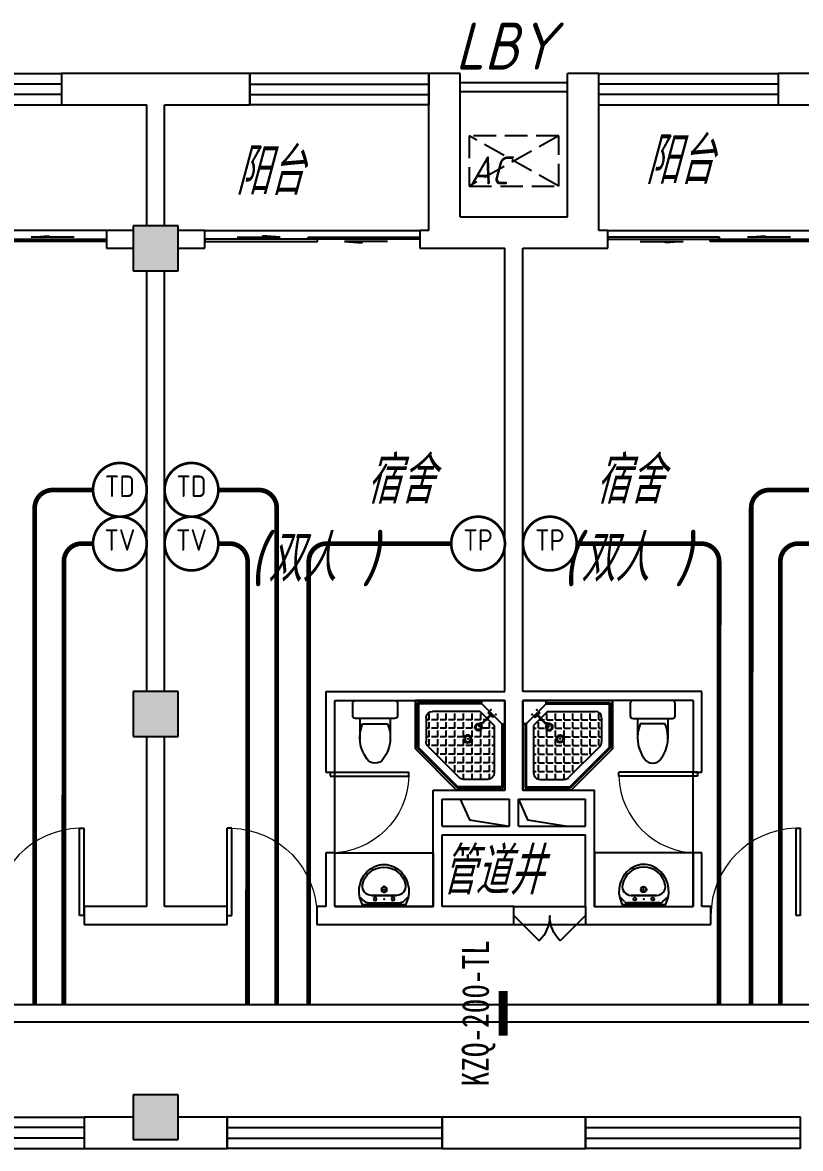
# Model space of a CAD drawing. Extents: x 0 to 2972856, y -1269770 to 0.
# Drawn here: x 2705669 to 2714356, y -1024556 to -1011985 of the extents above; entities that cross this region are included whole.
import ezdxf
from ezdxf.enums import TextEntityAlignment as Align

# ---------------------------------------------------------------- set-up
doc = ezdxf.new("R2010")
doc.units = 0
doc.header["$LTSCALE"] = 1000
doc.header["$PDSIZE"] = 50
doc.linetypes.add('DASH', pattern=[0.35, 0.25, -0.1])
for name, color, linetype in [('1-建筑底图', 8, 'Continuous'), ('CABLETRAY_PDS', 4, 'Continuous'), ('EQUIP-通讯', 3, 'Continuous'), ('PUB_TEXT', 7, 'Continuous'), ('WIRE-综合布线', 4, 'Continuous'), ('抗震支吊架', 2, 'Continuous'), ('洁具', 251, 'Continuous'), ('空调外机', 251, 'Continuous')]:
    doc.layers.add(name, color=color, linetype=linetype)
doc.styles.add('_TEL_ATTDEF', font='GBENOR', dxfattribs={"width": 0.8, "height": 3, "bigfont": 'GBCBIG'})
doc.styles.add('_TEL_DIM', font='SIMPLEX', dxfattribs={"width": 0.8, "height": 3.5, "bigfont": 'HZTXT'})
doc.styles.add('kzcad', font='', dxfattribs={"width": 0.8})
doc.styles.get("Standard").update_dxf_attribs({"font": 'gbeitc.shx', "bigfont": 'gbcbig.shx'})
doc.styles.get('kzcad').set_extended_font_data('SimSun')
doc.linetypes.add('JIEDI', pattern='A,1.25,-0.25,0.25,-0.25,0.625,["/",Standard,S=0.6,R=0,X=0,Y=-0.3],0.625,-0.25,0.25,-0.25', length=4)

# ---------------------------------------------------------------- blocks, each defined once
blk = doc.blocks.new('$equip$00003204')
at = {"const_width": 0.05}
blk.add_lwpolyline([(0, 0.5, -1), (0, -0.5, -1), (0, 0.5, 0.02188399138537169)], format="xyb", dxfattribs=at)
blk.add_circle((0, 0), 0.5)
for p in [(0, 0.5), (-0.5, 0), (0.5, 0), (0, -0.5)]:
    blk.add_point(p)
at = {"color": 7, "style": '_TEL_ATTDEF'}
blk.add_attdef('$TEXT$', text='', height=0.4, dxfattribs=at).set_placement((0, 0), align=Align.MIDDLE_CENTER)
at = {"color": 7, "style": '_TEL_DIM', "flags": 1}
for tag in ['REMARK', 'A']:
    blk.add_attdef(tag, text='', height=2e-05, dxfattribs=at).set_placement((0, 0), align=Align.MIDDLE_CENTER)
blk = doc.blocks.new('$equip$00003209')
at = {"const_width": 0.05}
blk.add_lwpolyline([(0, 0.5, -1), (0, -0.5, -1), (0, 0.5, 0.02188399138537169)], format="xyb", dxfattribs=at)
blk.add_circle((0, 0), 0.5)
for p in [(0, 0.5), (-0.5, 0), (0.5, 0), (0, -0.5)]:
    blk.add_point(p)
at = {"color": 7, "style": '_TEL_ATTDEF'}
blk.add_attdef('$TEXT$', text='', height=0.4, dxfattribs=at).set_placement((0, 0), align=Align.MIDDLE_CENTER)
at = {"color": 7, "style": '_TEL_DIM', "flags": 1}
for tag in ['REMARK', 'A']:
    blk.add_attdef(tag, text='', height=2e-05, dxfattribs=at).set_placement((0, 0), align=Align.MIDDLE_CENTER)
blk = doc.blocks.new('$equip$00003208')
at = {"const_width": 0.05}
blk.add_lwpolyline([(0, 0.5, -1), (0, -0.5, -1), (0, 0.5, 0.02188399138537169)], format="xyb", dxfattribs=at)
blk.add_circle((0, 0), 0.5)
for p in [(0, 0.5), (-0.5, 0), (0.5, 0), (0, -0.5)]:
    blk.add_point(p)
at = {"color": 7, "style": '_TEL_ATTDEF'}
blk.add_attdef('$TEXT$', text='', height=0.4, dxfattribs=at).set_placement((-7.275957614183426e-12, 0), align=Align.MIDDLE_CENTER)
at = {"color": 7, "style": '_TEL_DIM', "flags": 1}
for tag in ['REMARK', 'A']:
    blk.add_attdef(tag, text='', height=2e-05, dxfattribs=at).set_placement((0, 0), align=Align.MIDDLE_CENTER)
blk = doc.blocks.new('1F平面-CAD导入_dwg_Drawing4_t3_dwg_$plan$00001613-474159-1F-927810-1F')
at = {"layer": '洁具'}
for p, q in [((-200, 169.7498989044689), (-430.3977986313403, 169.7498989044689)), ((-260.3977986313403, -139.7498989044689), (-260.3977986313403, 139.7498989044689)), ((-30, 250), (-170, 250)), ((-200, -169.7498989044689), (-200, -220)), ((-170, -250), (-30, -250))]:
    blk.add_line(p, q, dxfattribs=at)
for points in [[(-200, 220), (-200, 169.7498989044689), (-200, -169.7498989044689), (-430.3977986313403, -169.7498989044689)], [(0, -220), (0, 220)]]:
    blk.add_lwpolyline(points, dxfattribs=at)
for centre, radius, start, end in [((-412.8433152032085, -227.3882324695587), 397.5299272150928, 67.4504753387251, 126.63814488807), ((-170, 220), 30.000000000029, 90, 180), ((-30, 220), 29.99999999997097, 0, 90), ((-589.5585712348111, 0), 109.7823411183084, 123.4508578140058, 236.5491421859942), ((-412.8433152032085, 227.3882324695587), 397.5299272150999, 233.3618551119301, 292.5495246612749), ((-170, -220), 30.00000000002914, 180, 270), ((-30, -220), 29.99999999999999, 270, 0)]:
    blk.add_arc(centre, radius, start, end, dxfattribs=at)
blk = doc.blocks.new('$lvtry$00000169')
at = {"color": 0}
for p, q in [((258.943725152305, -36), (258.943725152305, 0)), ((258.943725152305, -36), (36, -258.943725152305)), ((276.0808101421535, -120), (120, -276.0808101421535)), ((258.943725152305, -24), (976, -24)), ((258.943725152305, -36), (964, -36)), ((276.0808101421535, -120), (808, -120)), ((964, -36), (976, -24)), ((964, -36), (964, -525.0883117545782)), ((976, -24), (976, -530.0588745030545)), ((143.9299559836727, -151.0137691686323), (290.680891972941, -298.0767691774454)), ((151.0010237955357, -143.9427013567692), (297.7519597848077, -291.0057013655787)), ((173.3610603107809, -308.9178077858815), (173.3610603107809, -238.9178077858815)), ((183.413002356272, -212.6678077858815), (205.4531662680893, -212.6678077858815)), ((219.5802972622187, -212.6678077858815), (243.3610603107809, -212.6678077858815)), ((269.6110603107809, -212.6678077858815), (269.6110603107809, -142.6678077858815)), ((269.6110603107809, -212.6678077858815), (339.6110603107809, -212.6678077858815)), ((269.6110603107809, -262.8049606227796), (269.6110603107809, -238.9178077858815)), ((365.8610603107809, -212.6678077858815), (365.8610603107809, -142.6678077858815)), ((365.8610603107809, -212.6678077858815), (435.8610603107809, -212.6678077858815)), ((365.8610603107809, -308.9178077858815), (365.8610603107809, -238.9178077858815)), ((462.1110603107809, -212.6678077858815), (462.1110603107809, -142.6678077858815)), ((462.1110603107809, -212.6678077858815), (532.1110603107809, -212.6678077858815)), ((462.1110603107809, -308.9178077858815), (462.1110603107809, -238.9178077858815)), ((558.3610603107809, -212.6678077858815), (558.3610603107809, -142.6678077858815)), ((558.3610603107809, -212.6678077858815), (628.3610603107809, -212.6678077858815)), ((558.3610603107809, -308.9178077858815), (558.3610603107809, -238.9178077858815)), ((654.6110603107809, -212.6678077858815), (654.6110603107809, -142.6678077858815)), ((654.6110603107809, -212.6678077858815), (724.6110603107809, -212.6678077858815)), ((654.6110603107809, -308.9178077858815), (654.6110603107809, -238.9178077858815)), ((750.8610603107809, -212.6678077858815), (750.8610603107809, -142.6678077858815)), ((750.8610603107809, -212.6678077858815), (820.8610603107809, -212.6678077858815)), ((750.8610603107809, -308.9178077858815), (750.8610603107809, -238.9178077858815)), ((847.1110603107809, -212.6678077858815), (847.1110603107809, -142.6678077858815)), ((847.1110603107809, -212.6678077858815), (880, -212.6678077858815)), ((847.1110603107809, -308.9178077858815), (847.1110603107809, -238.9178077858815)), ((880, -192), (880, -460.4709960243781)), ((36, -258.943725152305), (0, -258.943725152305)), ((24, -258.943725152305), (24, -976)), ((36, -258.943725152305), (36, -964)), ((120, -276.0808101421535), (120, -808)), ((120, -308.9178077858815), (147.1110603107809, -308.9178077858815)), ((173.3610603107809, -308.9178077858815), (243.3610603107809, -308.9178077858815)), ((173.3610603107809, -405.1678077858815), (173.3610603107809, -335.1678077858815)), ((269.6110603107809, -405.1678077858815), (269.6110603107809, -335.1678077858815)), ((334.3109666164455, -308.9178077858815), (339.6110603107809, -308.9178077858815)), ((365.8610603107809, -308.9178077858815), (435.8610603107809, -308.9178077858815)), ((365.8610603107809, -405.1678077858815), (365.8610603107809, -335.1678077858815)), ((462.1110603107809, -308.9178077858815), (532.1110603107809, -308.9178077858815)), ((462.1110603107809, -405.1678077858815), (462.1110603107809, -335.1678077858815)), ((558.3610603107809, -308.9178077858815), (628.3610603107809, -308.9178077858815)), ((558.3610603107809, -405.1678077858815), (558.3610603107809, -335.1678077858815)), ((654.6110603107809, -308.9178077858815), (724.6110603107809, -308.9178077858815)), ((654.6110603107809, -405.1678077858815), (654.6110603107809, -335.1678077858815)), ((750.8610603107809, -308.9178077858815), (820.8610603107809, -308.9178077858815)), ((750.8610603107809, -405.1678077858815), (750.8610603107809, -335.1678077858815)), ((847.1110603107809, -308.9178077858815), (880, -308.9178077858815)), ((847.1110603107809, -405.1678077858815), (847.1110603107809, -335.1678077858815)), ((120, -405.1678077858815), (147.1110603107809, -405.1678077858815)), ((120, -501.4178077858815), (147.1110603107809, -501.4178077858815)), ((173.3610603107809, -405.1678077858815), (243.3610603107809, -405.1678077858815)), ((173.3610603107809, -501.4178077858815), (173.3610603107809, -431.4178077858815)), ((173.3610603107809, -501.4178077858815), (243.3610603107809, -501.4178077858815)), ((269.6110603107809, -405.1678077858815), (339.6110603107809, -405.1678077858815)), ((269.6110603107809, -501.4178077858815), (269.6110603107809, -431.4178077858815)), ((269.6110603107809, -501.4178077858815), (339.6110603107809, -501.4178077858815)), ((365.8610603107809, -405.1678077858815), (378.5531732380041, -405.1678077858815)), ((365.8610603107809, -501.4178077858815), (365.8610603107809, -431.4178077858815)), ((365.8610603107809, -501.4178077858815), (435.8610603107809, -501.4178077858815)), ((462.1110603107809, -405.1678077858815), (532.1110603107809, -405.1678077858815)), ((462.1110603107809, -501.4178077858815), (462.1110603107809, -431.4178077858815)), ((462.1110603107809, -501.4178077858815), (532.1110603107809, -501.4178077858815)), ((558.3610603107809, -405.1678077858815), (628.3610603107809, -405.1678077858815)), ((558.3610603107809, -501.4178077858815), (558.3610603107809, -431.4178077858815)), ((558.3610603107809, -501.4178077858815), (628.3610603107809, -501.4178077858815)), ((654.6110603107809, -405.1678077858815), (724.6110603107809, -405.1678077858815)), ((654.6110603107809, -501.4178077858815), (654.6110603107809, -431.4178077858815)), ((654.6110603107809, -501.4178077858815), (724.6110603107809, -501.4178077858815)), ((750.8610603107809, -405.1678077858815), (820.8610603107809, -405.1678077858815)), ((750.8610603107809, -501.4178077858815), (750.8610603107809, -431.4178077858815)), ((750.8610603107809, -501.4178077858815), (820.8610603107809, -501.4178077858815)), ((847.1110603107809, -405.1678077858815), (880, -405.1678077858815)), ((847.1110603107809, -501.4178077858815), (847.1110603107809, -431.4178077858815)), ((847.1110603107809, -501.4178077858815), (867.2229567529939, -501.4178077858815)), ((120, -597.6678077858815), (147.1110603107809, -597.6678077858815)), ((173.3610603107809, -597.6678077858815), (173.3610603107809, -527.6678077858815)), ((173.3610603107809, -597.6678077858815), (243.3610603107809, -597.6678077858815)), ((173.3610603107809, -693.9178077858815), (173.3610603107809, -623.9178077858815)), ((269.6110603107809, -597.6678077858815), (269.6110603107809, -527.6678077858815)), ((269.6110603107809, -597.6678077858815), (339.6110603107809, -597.6678077858815)), ((269.6110603107809, -693.9178077858815), (269.6110603107809, -623.9178077858815)), ((365.8610603107809, -597.6678077858815), (365.8610603107809, -527.6678077858815)), ((365.8610603107809, -597.6678077858815), (435.8610603107809, -597.6678077858815)), ((365.8610603107809, -693.9178077858815), (365.8610603107809, -623.9178077858815)), ((462.1110603107809, -597.6678077858815), (462.1110603107809, -527.6678077858815)), ((462.1110603107809, -597.6678077858815), (532.1110603107809, -597.6678077858815)), ((462.1110603107809, -693.9178077858815), (462.1110603107809, -623.9178077858815)), ((858.9116882454255, -511.3826842698036), (511.3826842698036, -858.9116882454255)), ((964, -525.0883117545782), (525.08831175456, -964)), ((976, -530.0588745030545), (530.05887450304, -976)), ((558.3610603107809, -597.6678077858815), (558.3610603107809, -527.6678077858815)), ((558.3610603107809, -597.6678077858815), (628.3610603107809, -597.6678077858815)), ((558.3610603107809, -693.9178077858815), (558.3610603107809, -623.9178077858815)), ((654.6110603107809, -597.6678077858815), (654.6110603107809, -527.6678077858815)), ((654.6110603107809, -597.6678077858815), (724.6110603107809, -597.6678077858815)), ((654.6110603107809, -693.9178077858815), (654.6110603107809, -623.9178077858815)), ((750.8610603107809, -597.6678077858815), (750.8610603107809, -527.6678077858815)), ((750.8610603107809, -597.6678077858815), (772.6265647293476, -597.6678077858815)), ((964, -525.0883117545782), (976, -530.0588745030545)), ((120, -693.9178077858815), (147.1110603107809, -693.9178077858815)), ((173.3610603107809, -693.9178077858815), (243.3610603107809, -693.9178077858815)), ((173.3610603107809, -790.1678077858815), (173.3610603107809, -720.1678077858815)), ((269.6110603107809, -693.9178077858815), (339.6110603107809, -693.9178077858815)), ((269.6110603107809, -790.1678077858815), (269.6110603107809, -720.1678077858815)), ((365.8610603107809, -693.9178077858815), (435.8610603107809, -693.9178077858815)), ((365.8610603107809, -790.1678077858815), (365.8610603107809, -720.1678077858815)), ((462.1110603107809, -693.9178077858815), (532.1110603107809, -693.9178077858815)), ((462.1110603107809, -790.1678077858815), (462.1110603107809, -720.1678077858815)), ((558.3610603107809, -693.9178077858815), (628.3610603107809, -693.9178077858815)), ((558.3610603107809, -790.1678077858815), (558.3610603107809, -720.1678077858815)), ((654.6110603107809, -693.9178077858815), (676.3765647293476, -693.9178077858815)), ((120, -790.1678077858815), (147.1110603107809, -790.1678077858815)), ((173.3610603107809, -790.1678077858815), (243.3610603107809, -790.1678077858815)), ((173.3610603107809, -877.5455960306717), (173.3610603107809, -816.4178077858815)), ((269.6110603107809, -790.1678077858815), (339.6110603107809, -790.1678077858815)), ((269.6110603107809, -880), (269.6110603107809, -816.4178077858815)), ((365.8610603107809, -790.1678077858815), (435.8610603107809, -790.1678077858815)), ((365.8610603107809, -880), (365.8610603107809, -816.4178077858815)), ((462.1110603107809, -790.1678077858815), (532.1110603107809, -790.1678077858815)), ((462.1110603107809, -879.9813183342485), (462.1110603107809, -816.4178077858815)), ((558.3610603107809, -790.1678077858815), (580.1265647293476, -790.1678077858815)), ((36, -964), (24, -976)), ((24, -976), (530.05887450304, -976)), ((36, -964), (525.08831175456, -964)), ((192, -880), (460.4709960243781, -880)), ((525.08831175456, -964), (530.05887450304, -976))]:
    blk.add_line(p, q, dxfattribs=at)
blk.add_lwpolyline([(0, 0), (0, -1000), (540, -1000), (1000, -540), (1000, 0)], close=True)
for points in [[(0, 0), (0, -1000)], [(0, 0), (1000, 0)], [(1000, 0), (1000, -540)], [(189.6529500909164, -136.0684456004565), (177.8579725960262, -147.8634230953467), (162.4691373264941, -132.4745878258145), (174.2641148213843, -120.6796103309207)], [(136.0684456004528, -189.6529500909201), (147.8634230953467, -177.8579725960262), (132.4745878258109, -162.4691373264941), (120.6796103309207, -174.2641148213843)], [(1000, -540), (540, -1000)], [(0, -1000), (540, -1000)]]:
    blk.add_lwpolyline(points, close=True, dxfattribs=at)
for radius in [43.84951374613301, 31.11306180256101]:
    blk.add_circle((416.244660796714, -427.5761013707088), radius, dxfattribs=at)
for centre, radius, start, end in [((808, -192), 72, 0, 90), ((295.9570430355234, -295.7264370925695), 40.55903986559133, 142.5829574405485, 128.4197397777519), ((295.9570430355234, -295.7264370925695), 28.55903986559133, 145.828006644134, 125.6598561436624), ((808, -460.4709960243781), 72, 315.0000000001474, 0), ((192, -808), 72, 180, 270), ((460.4709960243781, -808), 72, 270, 315.0000000001474)]:
    blk.add_arc(centre, radius, start, end, dxfattribs=at)
for p in [(156.0885364131245, -102.2317787812353, -1e-08), (103.2280733190128, -155.7691361928592, -1e-08), (415.8463379825407, -428.052736976184, -1e-08)]:
    blk.add_point(p, dxfattribs=at)
blk = doc.blocks.new('$lvtry$00000178')
at = {"color": 0}
for p, q in [((-238.3985590309458, 0), (238.3985590309458, 0)), ((-214.0595566216216, -36.07509627408581), (-272.1098716864217, -90.5516767674635)), ((-179.8443164544587, -22.534900720937), (180.1220736160903, -22.534900720937)), ((-141.6736869734596, -105.2484920095885), (140.2220974061056, -105.2484920095885)), ((140.2220974061056, -105.2484920095885), (-141.6736869734596, -105.2484920095885)), ((215.7474373597797, -37.45166457987943), (268.2971053142901, -90.81336211434063))]:
    blk.add_line(p, q, dxfattribs=at)
blk.add_lwpolyline([(-103.6050409636591, -429.6879128499641, 0.2246982691866223), (110.4031761456354, -425.4480832598856, 0.3480458834200146), (268.9059223142503, -78.53824303664624), (239.4540811754996, 0), (-241.2849082408356, 0), (-270.7367493795609, -78.53824303661713, 0.3568438061518303)], format="xyb", close=True, dxfattribs=at)
for centre, radius in [((-100, -65), 16.33989834185803), ((100, -65), 16.33989834185803), ((1.439075864182087, -172.4645476755322), 31.60961419936899)]:
    blk.add_circle(centre, radius, dxfattribs=at)
at = {"color": 0, "lineweight": 13}
blk.add_circle((1.439075864182087, -172.4645476755322), 22.97515901426823, dxfattribs=at)
at = {"color": 0}
for centre, radius, start, end in [((-141.6736869734596, -205.2484920095885), 100, 90, 190.560233084289), ((-179.8443164544587, -72.534900720937), 50, 90, 133.180958371849), ((140.2220974061056, -205.2484920095885), 100, 349.439766915711, 90), ((180.1220736160903, -72.534900720937), 50, 44.56071800279102, 90), ((-0.7257947836769745, -178.9720508367973), 243.3762869984034, 190.560233084289, 349.439766915711)]:
    blk.add_arc(centre, radius, start, end, dxfattribs=at)
for p in [(0, -65), (1.439075864182087, -172.4645476755322)]:
    blk.add_point(p, dxfattribs=at)
blk = doc.blocks.new('A$C70365C93')
at = {"layer": '洁具'}
blk.add_lwpolyline([(-1899.999999997206, 2299.999999994994), (-1899.999999997206, 1699.999999994994), (-800.0000000055879, 1699.999999984779), (-800.0000000055879, 2299.999999994994)], close=True, dxfattribs=at)
blk.add_blockref('$lvtry$00000178', (-1350.000000001397, 2280.000000000058), dxfattribs=at)
at = {"layer": '洁具', "rotation": 180}
blk.add_blockref('$lvtry$00000169', (0, 0), dxfattribs=at)
at = {"layer": '洁具', "extrusion": (0, 0, -1), "xscale": -1, "zscale": -1, "rotation": 90}
blk.add_blockref('1F平面-CAD导入_dwg_Drawing4_t3_dwg_$plan$00001613-474159-1F-927810-1F', (1449.999999997439, 1.775333657860756e-09), dxfattribs=at)
blk = doc.blocks.new('A$Cf5a72a1b')
at = {"layer": '空调外机', "linetype": 'DASH'}
for p, q in [((999.9996109353378, 562.501242811617), (-0.0003890646621584892, 0.001242811616975814)), ((999.9996109353378, 0.001242811616975814), (-0.0003890646621584892, 562.501242811617))]:
    blk.add_line(p, q, dxfattribs=at)
blk.add_lwpolyline([(999.9996109353378, 562.501242811617), (-0.0003890646621584892, 562.501242811617), (-0.0003890646621584892, 0.001242811616975814), (999.9996109353378, 0.001242811616975814)], close=True, dxfattribs=at)
at = {"layer": 'PUB_TEXT'}
blk.add_text('AC', height=315, dxfattribs=at).set_placement((4.876693670870736, 18.24616538471309))
blk = doc.blocks.new('$WINLIB2D$00000001')
at = {"color": 0}
for points in [[(-0.4999999999999964, 0.5000000000000142), (-0.4999999999999964, -0.4999999999999858)], [(-0.4999999999999964, 0.5000000000000142), (0.5000000000000036, 0.5000000000000142)], [(0.5000000000000036, -0.4999999999999858), (0.5000000000000036, 0.5000000000000142)], [(0.5000000000000036, 0.1666666666666714), (-0.4999999999999964, 0.1666666666666714)], [(0.5000000000000036, -0.1666666666666572), (-0.4999999999999964, -0.1666666666666572)], [(-0.4999999999999964, -0.4999999999999858), (0.5000000000000036, -0.4999999999999858)]]:
    blk.add_lwpolyline(points, dxfattribs=at)
blk = doc.blocks.new('$DorLib2D$00000131')
at = {"color": 0, "linetype": 'Continuous'}
for p, q in [((0.1499999999996362, 0.125), (0.231949047280068, 0.1972603196398666)), ((0.231949047280068, 0.1972603196398666), (0.231949047280068, 0.125)), ((-0.5, 0.125), (-0.5, 0)), ((0.01924398772280256, 0.125), (-0.5, 0.125)), ((0.01924398772280256, 0), (0.01924398772280256, 0.125)), ((0.3500000000003638, 0.125), (0.1499999999996362, 0.125)), ((-0.5, 0), (0.01924398772280256, 0)), ((-0.02399022376448556, 0), (0.5, 0)), ((-0.02399022376448556, -0.125), (-0.02399022376448556, 0)), ((0.5, 0), (0.5, -0.125)), ((-0.3500000000003638, -0.125), (-0.1499999999996362, -0.125)), ((-0.231949047280068, -0.1972603196398666), (-0.231949047280068, -0.125)), ((-0.1499999999996362, -0.125), (-0.231949047280068, -0.1972603196398666)), ((0.5, -0.125), (-0.02399022376448556, -0.125))]:
    blk.add_line(p, q, dxfattribs=at)
blk = doc.blocks.new('$DorLib2D$00000116')
at = {"color": 0}
for p, q in [((-0.4999999999999929, 7.105427357601002e-15), (-0.146446609406766, 0.353553390593234)), ((0.5000000000000071, 7.105427357601002e-15), (0.1464466094067731, 0.353553390593234))]:
    blk.add_line(p, q, dxfattribs=at)
for centre, radius, start, end in [((-0.4999999999984652, 4.831690603168681e-13), 0.4999999999984674, 0, 45), ((0.4999999999977511, 9.059419880941277e-13), 0.4999999999976598, 135, 180)]:
    blk.add_arc(centre, radius, start, end, dxfattribs=at)
blk = doc.blocks.new('$DorLib2D$00000001')
for p, q in [((0.45, 0.9750000000000001), (0.5000000000000002, 0.9750000000000001)), ((0.45, 0), (0.45, 0.9750000000000001)), ((0.5, 0), (0.5, 0.9750000000000001)), ((0.5, 0), (0.45, 0))]:
    blk.add_line(p, q)
at = {"lineweight": 13}
blk.add_arc((0.475, 0), 0.975, 91.4692835813538, 180, dxfattribs=at)
blk = doc.blocks.new('1-二层建筑底图')
at = {"layer": '1-建筑底图'}
for points in [[(31450, 75699.99999998114), (31450, 75199.99999998114), (31950, 75199.99999998114), (31950, 75699.99999998114)], [(31450, 70499.99999997625), (31450, 69999.99999997625), (31950, 69999.99999997625), (31950, 70499.99999997625)], [(31450, 65999.99999998114), (31450, 65499.99999998114), (31950, 65499.99999998114), (31950, 65999.99999998114)]]:
    blk.add_hatch(color=256, dxfattribs=at).paths.add_polyline_path(points)
for p, q in [((31700.00000012363, 77399.999999978), (30650.00000014831, 77399.99999997602)), ((30650.00000014831, 77399.99999997602), (30650.00000014831, 77049.99999997753)), ((32750.00000000652, 77399.9999999752), (31700.00000000023, 77399.999999978)), ((32750.00000000652, 77049.99999997602), (32750.00000000652, 77399.9999999752)), ((35100.00000000116, 77399.99999997474), (34749.99999999581, 77399.99999997322)), ((34749.99999999581, 77399.99999997322), (34749.99999999558, 77049.99999997602)), ((35100.00000000093, 75799.99999999127), (35100.00000000116, 77399.99999997474)), ((36650.00000000652, 77399.99999997916), (36300.00000000093, 77399.99999997439)), ((36300.00000000116, 75799.99999998091), (36300.00000000093, 77399.99999997439)), ((36650.0000000014, 77049.99999997905), (36650.00000000652, 77399.99999997916)), ((39700.00000000047, 77399.999999978), (38650.00000000652, 77399.99999998126)), ((38650.00000000652, 77399.99999998126), (38650.00000000652, 77049.9999999773)), ((30650.00000014831, 77049.99999997753), (31599.99999999884, 77049.9999999794)), ((31600.00000000326, 75699.99999996857), (31599.99999999884, 77049.9999999794)), ((31799.9999999986, 77049.9999999794), (32750.00000000652, 77049.99999997602)), ((31799.99999999208, 75699.99999996857), (31799.9999999986, 77049.9999999794)), ((34750.00000000116, 75649.99999997497), (34750.00000000116, 77049.9999999794)), ((36650.0000000014, 75649.99999997637), (36650.0000000014, 77049.99999997905)), ((38650.00000000652, 77049.9999999773), (39600.0000000014, 77049.99999997905)), ((35100.00000000093, 75799.99999999127), (35699.99999999977, 75799.999999978)), ((35699.99999999977, 75799.999999978), (36300.00000000116, 75799.99999998091)), ((31450, 75699.99999998114), (31450, 75199.99999998114)), ((31950, 75699.99999998114), (31450, 75699.99999998114)), ((31950, 75199.99999998114), (31950, 75699.99999998114)), ((31150.00000001071, 75649.99999998114), (28750.00000001071, 75649.99999998114)), ((31450.00000002398, 75649.99999994982), (31150.00000000116, 75649.99999997776)), ((31150.00000000116, 75649.99999997776), (31150.00000000116, 75449.99999998417)), ((32250.00000000116, 75649.99999997718), (31949.99999999348, 75649.99999998778)), ((32249.99999998929, 75649.999999978), (34649.99999998929, 75649.999999978)), ((32250.00000000093, 75449.99999998265), (32250.00000000116, 75649.99999997718)), ((34750.00000000116, 75649.99999997497), (34650.00000000116, 75649.99999997718)), ((34650.00000000116, 75649.99999997718), (34650.00000000116, 75449.99999998137)), ((36750.0000000014, 75649.9999999773), (36650.0000000014, 75649.99999997637)), ((36749.99999999953, 75649.999999978), (39149.99999999953, 75649.999999978)), ((36750.0000000014, 75449.99999998172), (36750.0000000014, 75649.9999999773)), ((31150.00000000116, 75449.99999998417), (31450.00000002398, 75449.99999998731)), ((31949.99999999348, 75449.9999999624), (32250.00000000093, 75449.99999998265)), ((34650.00000000116, 75449.99999998137), (35000.0000000007, 75449.999999978)), ((35000.0000000007, 75449.999999978), (35600.00000000186, 75449.99999996903)), ((35600.00000000186, 70499.99999998021), (35600.00000000186, 75449.99999996903)), ((35800.00000000186, 75449.99999998126), (36400.00000000047, 75449.999999978)), ((35800.00000000186, 70499.99999998021), (35800.00000000186, 75449.99999998126)), ((36400.00000000047, 75449.999999978), (36750.0000000014, 75449.99999998172)), ((31450, 75199.99999998114), (31950, 75199.99999998114)), ((31599.99999999767, 70499.99999999907), (31599.9999999979, 75199.99999999907)), ((31800.0000000007, 70499.99999999907), (31799.99999999464, 75199.99999999907)), ((31450, 70499.99999997625), (31450, 69999.99999997625)), ((31950, 70499.99999997625), (31450, 70499.99999997625)), ((31950, 69999.99999997625), (31950, 70499.99999997625)), ((33600.00000001164, 70499.99999998021), (35600.00000000186, 70499.99999998021)), ((33600.00000001164, 70499.99999998021), (33600.00000001583, 69599.99999998382)), ((33700.00000001118, 70399.99999998021), (35600.00000000233, 70399.99999998021)), ((33700.00000001211, 69599.99999998382), (33700.00000001118, 70399.99999998021)), ((35600.00000000256, 69399.99999997532), (35600.00000000233, 70399.99999998021)), ((37800.00000000233, 70499.99999998021), (35800.00000000186, 70499.99999998021)), ((35800.00000000116, 69399.99999997532), (35800.00000000116, 70399.99999997299)), ((37700.00000000233, 70399.99999997299), (35800.00000000116, 70399.99999997299)), ((37700.00000000233, 70399.99999997299), (37700.00000000605, 69599.99999998382)), ((37799.99999999767, 69599.99999998382), (37800.00000000233, 70499.99999998021)), ((31450, 69999.99999997625), (31950, 69999.99999997625)), ((31600.0000000021, 68099.99999998137), (31600.00000000512, 69999.99999999907)), ((31800.00000000233, 68099.99999997998), (31800.00000000233, 69999.99999999907)), ((33600.00000001583, 69599.99999998382), (33700.00000001211, 69599.99999998382)), ((33700.00000001257, 68699.99999998487), (33700.00000001257, 69599.99999998487)), ((37700.0000000014, 68699.99999998487), (37700.0000000014, 69599.99999998487)), ((37700.00000000605, 69599.99999998382), (37799.99999999767, 69599.99999998382)), ((34800.00000000093, 69399.99999997532), (35600.00000000256, 69399.99999997532)), ((34800.0000000014, 68899.999999978), (34800.00000000093, 69399.99999997532)), ((35800.00000000116, 69399.99999997532), (36600.00000000093, 69399.99999997532)), ((36600.0000000014, 68899.999999978), (36600.00000000093, 69399.99999997532)), ((34900.00000000093, 69299.99999997532), (35649.99999998906, 69299.99999997532)), ((34900.00000000116, 68999.9999999837), (34900.00000000093, 69299.99999997532)), ((35649.99999998207, 68999.9999999837), (35649.99999998906, 69299.99999997532)), ((35749.99999998906, 69299.99999997532), (36500.00000000093, 69299.99999997532)), ((35749.99999998207, 68999.99999996694), (35749.99999998906, 69299.99999997532)), ((36500.0000000014, 68999.99999996694), (36500.00000000093, 69299.99999997532)), ((34800.0000000007, 68099.99999997718), (34800.0000000014, 68899.999999978)), ((34900.00000000116, 68999.9999999837), (35649.99999998207, 68999.9999999837)), ((34899.99999999977, 68899.99999996566), (35699.99999999162, 68899.999999978)), ((34899.99999999953, 68099.99999997532), (34899.99999999977, 68899.99999996566)), ((35699.99999999162, 68899.999999978), (36500.00000000047, 68899.99999998498)), ((35749.99999998207, 68999.99999996694), (36500.0000000014, 68999.99999996694)), ((36500, 68099.99999997532), (36500.00000000047, 68899.99999998498)), ((36599.99999999907, 68099.99999997113), (36600.0000000014, 68899.999999978)), ((33700.00000001211, 68699.99999998382), (33600.00000001583, 68699.99999998382)), ((33600.00000001583, 68699.99999998382), (33600.00000001141, 68099.99999997998)), ((33700.00000001118, 68099.99999997718), (33700.00000001211, 68699.99999998382)), ((37799.99999999767, 68699.99999998382), (37700.00000000605, 68699.99999998382)), ((37700.00000000605, 68699.99999998382), (37700.00000000233, 68099.99999997113)), ((37800.00000000233, 68099.99999998137), (37799.99999999767, 68699.99999998382)), ((31600.0000000021, 68099.99999998137), (30900.00000000116, 68099.99999998463)), ((30900.00000000116, 68099.99999998463), (30900.00000000116, 67899.99999997322)), ((32500.00000000093, 68099.99999997835), (31800.00000000233, 68099.99999997998)), ((32500.00000000116, 67899.9999999816), (32500.00000000093, 68099.99999997835)), ((33600.00000001141, 68099.99999997998), (33500.00000002002, 68099.99999997835)), ((33500.00000002002, 68099.99999997835), (33500.00000002002, 67899.9999999816)), ((33700.00000001118, 68099.99999997718), (34800.0000000007, 68099.99999997718)), ((35699.99999998207, 68099.99999998207), (34899.99999999953, 68099.99999997532)), ((35699.99999998813, 68099.999999978), (36499.99999998836, 68099.999999978)), ((35699.99999998207, 67899.99999997532), (35699.99999998207, 68099.99999998207)), ((36500, 68099.99999997532), (36500.00000000093, 67899.99999997532)), ((36599.99999999907, 68099.99999997113), (37700.00000000233, 68099.99999997113)), ((37900.0000000014, 68099.9999999759), (37800.00000000233, 68099.99999998137)), ((37900.0000000014, 67899.99999997322), (37900.0000000014, 68099.9999999759)), ((30900.00000000116, 67899.99999997322), (31700, 67899.99999998114)), ((31700.00000000023, 67899.999999978), (32500.00000000116, 67899.9999999816)), ((33500.00000002002, 67899.9999999816), (33600.00000001513, 67899.999999978)), ((33600.00000001257, 67899.999999978), (34800.0000000014, 67899.999999978)), ((34800.0000000014, 67899.999999978), (35699.99999998207, 67899.99999997532)), ((35699.99999998813, 67899.999999978), (36499.99999998836, 67899.999999978)), ((36500.00000000093, 67899.99999997532), (36600.0000000014, 67899.999999978)), ((36600.0000000014, 67899.999999978), (37800.0000000014, 67899.999999978)), ((37800.0000000014, 67899.999999978), (37900.0000000014, 67899.99999997322)), ((31450, 65999.99999998114), (31450, 65499.99999998114)), ((31950, 65999.99999998114), (31450, 65999.99999998114)), ((31950, 65499.99999998114), (31950, 65999.99999998114)), ((31449.99999999325, 65749.99999997672), (30899.99999999697, 65749.99999998428)), ((30899.99999999697, 65749.99999998428), (30899.99999999697, 65399.99999998428)), ((32500.00000000768, 65749.9999999837), (31950.00000002398, 65749.99999998312)), ((32500.00000000768, 65399.9999999837), (32500.00000000768, 65749.9999999837)), ((36500.00000000792, 65749.9999999823), (34900.00000000768, 65749.99999998289)), ((34900.00000000768, 65749.99999998289), (34900.00000000768, 65399.99999998289)), ((36500.00000000792, 65399.9999999823), (36500.00000000792, 65749.9999999823)), ((31450, 65499.99999998114), (31950, 65499.99999998114)), ((30899.99999999697, 65399.99999998428), (31699.99999999977, 65399.99999998393)), ((31699.99999999977, 65399.99999998393), (32500.00000000768, 65399.9999999837)), ((34900.00000000768, 65399.99999998289), (36500.00000000792, 65399.9999999823))]:
    blk.add_line(p, q, dxfattribs=at)
for points in [[(35100.00000000233, 77299.99999998068), (36299.99999998347, 77299.99999998068)], [(35100.0000000021, 77199.99999998068), (36299.99999998324, 77199.99999998068)], [(35100.00000002468, 69299.99999997078), (35203.56647177227, 69069.74934859423), (35650.00000001863, 68999.99999998906)], [(35749.99999998044, 69299.999999956), (35853.56647172803, 69069.74934857944), (36299.99999997439, 68999.99999997427)]]:
    blk.add_lwpolyline(points, dxfattribs=at)
for name, p, xscale, yscale, zscale, rotation in [('$WINLIB2D$00000001', (29650.00000014529, 77224.999999978), -2000, 350, -2000, 180), ('$DorLib2D$00000131', (29950.00000001071, 75549.99999998114), -2400, -200, -2400, 180), ('$DorLib2D$00000001', (33650.00000001257, 69149.99999998487), 900, -900, 900, 90), ('$DorLib2D$00000001', (37750.0000000014, 69149.99999998487), 900, 900, 900, 90), ('$WINLIB2D$00000001', (29699.99999999627, 65574.99999998463), 2400, -350, 2400, 359.9999999999808), ('$WINLIB2D$00000001', (33700.00000000489, 65574.99999998324), -2400, -350, -2400, 359.9999999999807), ('$WINLIB2D$00000001', (37699.99999999953, 65574.99999998196), -2400, -350, -2400, 359.9999999999807)]:
    blk.add_blockref(name, p, dxfattribs=dict(at, xscale=xscale, yscale=yscale, zscale=zscale, rotation=rotation))
for name, p, xscale, yscale, zscale in [('$WINLIB2D$00000001', (33750.00000000629, 77224.999999978), -2000, -350, -2000), ('$WINLIB2D$00000001', (37650.00000000698, 77224.999999978), 2000, -350, 2000), ('$DorLib2D$00000131', (33449.99999998929, 75549.999999978), -2400, 200, -2400), ('$DorLib2D$00000131', (37949.99999999953, 75549.999999978), 2400, 200, 2400), ('$DorLib2D$00000001', (30399.99999999744, 67999.99999998114), 1000, 1000, 1000), ('$DorLib2D$00000001', (33000.00000001444, 67999.999999978), -1000, 1000, -1000), ('$DorLib2D$00000001', (38399.99999999814, 67999.999999978), 1000, 1000, 1000), ('$DorLib2D$00000116', (36099.99999998813, 67999.999999978), 800, -800, 200)]:
    blk.add_blockref(name, p, dxfattribs=dict(at, xscale=xscale, yscale=yscale, zscale=zscale))
blk.add_blockref('A$Cf5a72a1b', (35200.50408663508, 76143.83820169512), dxfattribs=at)
at = {"layer": '1-建筑底图', "xscale": -1, "rotation": 180}
blk.add_blockref('A$C70365C93', (35600.00000000931, 70399.99999997625), dxfattribs=at)
at = {"layer": '1-建筑底图', "rotation": 180}
blk.add_blockref('A$C70365C93', (35799.9999999986, 70399.99999997625), dxfattribs=at)
at = {"layer": '1-建筑底图'}
for s, height, p in [('LBY', 525, (35045.39989797305, 77445.10450531775)), ('阳台', 525, (37163.91405055439, 76168.0818824626)), ('阳台', 525, (32588.25325866626, 76045.89690801734)), ('宿舍', 525, (34045.35260060942, 72600.28286404279)), ('宿舍', 525, (36604.083250558, 72600.28286404279)), ('(', 525, (32741.76776388055, 71728.17904371698)), ('双人', 525, (32951.76776388055, 71728.17904371698)), (')', 525, (34001.76776388055, 71728.17904371698)), ('(', 525, (36236.97239360167, 71728.17904371698)), ('双人', 525, (36446.97239360167, 71728.17904371698)), (')', 525, (37496.97239360167, 71728.17904371698)), ('管道井', 524.9999999999993, (34885.26264435565, 68237.0036821476))]:
    blk.add_text(s, height=height, dxfattribs=at).set_placement(p)

msp = doc.modelspace()

# ---------------------------------------------------------------- linework, layer by layer
at = {"layer": 'CABLETRAY_PDS', "linetype": 'ByBlock'}
for p, q in [((2684618.963082035, -1022946.628068902), (2771299.758599993, -1022946.628068902)), ((2771299.758599993, -1023146.628068902), (2684618.963082035, -1023146.628068902))]:
    msp.add_line(p, q, dxfattribs=at)
at = {"layer": 'WIRE-综合布线', "linetype": 'Continuous', "const_width": 52.5}
for points in [[(2706456.665900271, -1017204.635906553), (2706005.262630031, -1017204.635906553, 0.414213562373095), (2705805.262630031, -1017404.635906553), (2705804.471301937, -1022946.628068902)], [(2707855.858060232, -1017204.635906553), (2708308.052658532, -1017204.635906553, -0.414213562373095), (2708508.052658532, -1017404.635906553), (2708507.261330439, -1022946.628068902)], [(2714456.665900278, -1017204.635906553), (2714005.262630037, -1017204.635906553, 0.414213562373095), (2713805.262630037, -1017404.635906553), (2713804.471301944, -1022946.628068902)], [(2706456.657644287, -1017802.410255471), (2706331.179542936, -1017802.410255471, 0.414213562373095), (2706131.179542936, -1018002.410255471), (2706130.388214843, -1022946.628068902)], [(2707855.866316217, -1017802.410255471), (2707982.135745626, -1017802.410255471, -0.414213562373095), (2708182.135745626, -1018002.410255471), (2708181.344417533, -1022946.628068902)], [(2708864.714333296, -1022946.628068902), (2708865.505661389, -1018002.410255471, -0.4142135623730951), (2709065.505661389, -1017802.410255471), (2710455.867796552, -1017802.410255471)], [(2713447.018299087, -1022946.628068902), (2713447.80962718, -1018002.410255471, 0.4142135623730951), (2713247.80962718, -1017802.410255471), (2711857.447492017, -1017802.410255471)], [(2714456.657644294, -1017802.410255471), (2714331.179542943, -1017802.410255471, 0.414213562373095), (2714131.179542943, -1018002.410255471), (2714130.38821485, -1022946.628068902)]]:
    msp.add_lwpolyline(points, format="xyb", dxfattribs=at)
at = {"layer": '抗震支吊架', "color": 2, "const_width": 100}
msp.add_lwpolyline([(2711035.931489478, -1023296.628068902), (2711035.931489478, -1022796.628068902)], dxfattribs=at)

# ---------------------------------------------------------------- block references
at = {"layer": '1-建筑底图', "linetype": 'ByBlock'}
msp.add_blockref('1-二层建筑底图', (2675455.866316226, -1089955.74449263), dxfattribs=at)
msp.add_blockref('1-二层建筑底图', (2675455.866316226, -1089955.74449263), dxfattribs=at)
at = {"layer": 'EQUIP-通讯', "linetype": 'JIEDI'}
ref = msp.add_blockref('$equip$00003209', (2706756.657644287, -1017202.410255471), dxfattribs=dict(at, xscale=600, yscale=600, zscale=600, rotation=180))
ref.add_attrib('$TEXT$', 'TD', dxfattribs={"layer": '0', "color": 7, "height": 240, "style": '_TEL_ATTDEF'}).set_placement((2706756.657644287, -1017162.410255471), align=Align.MIDDLE_CENTER)
ref = msp.add_blockref('$equip$00003209', (2707555.866316217, -1017202.410255471), dxfattribs=dict(at, xscale=-600, yscale=600, zscale=600, rotation=180))
ref.add_attrib('$TEXT$', 'TD', dxfattribs={"layer": '0', "color": 7, "height": 240, "style": '_TEL_ATTDEF'}).set_placement((2707555.866316217, -1017162.410255471), align=Align.MIDDLE_CENTER)
ref = msp.add_blockref('$equip$00003204', (2706756.657644287, -1017802.410255471), dxfattribs=dict(at, xscale=600, yscale=600, zscale=600, rotation=180))
ref.add_attrib('$TEXT$', 'TV', dxfattribs={"layer": '0', "color": 7, "height": 240, "style": '_TEL_ATTDEF'}).set_placement((2706756.657644287, -1017762.410255471), align=Align.MIDDLE_CENTER)
ref = msp.add_blockref('$equip$00003204', (2707555.866316217, -1017802.410255471), dxfattribs=dict(at, xscale=-600, yscale=600, zscale=600, rotation=180))
ref.add_attrib('$TEXT$', 'TV', dxfattribs={"layer": '0', "color": 7, "height": 240, "style": '_TEL_ATTDEF'}).set_placement((2707555.866316217, -1017762.410255471), align=Align.MIDDLE_CENTER)
ref = msp.add_blockref('$equip$00003208', (2710755.867796552, -1017802.410255471), dxfattribs=dict(at, xscale=-600, yscale=600, zscale=600, rotation=180))
ref.add_attrib('$TEXT$', 'TP', dxfattribs={"layer": '0', "color": 7, "height": 240, "style": '_TEL_ATTDEF'}).set_placement((2710755.867796548, -1017762.410255471), align=Align.MIDDLE_CENTER)
ref = msp.add_blockref('$equip$00003208', (2711557.447492017, -1017802.410255471), dxfattribs=dict(at, xscale=600, yscale=600, zscale=600, rotation=180))
ref.add_attrib('$TEXT$', 'TP', dxfattribs={"layer": '0', "color": 7, "height": 240, "style": '_TEL_ATTDEF'}).set_placement((2711557.447492022, -1017762.410255471), align=Align.MIDDLE_CENTER)

# ---------------------------------------------------------------- texts
at = {"layer": '抗震支吊架', "color": 2, "style": 'kzcad', "width": 0.8}
msp.add_text('KZQ-200-TL', height=300, rotation=89.88538766144165, dxfattribs=at).set_placement((2710875.931489478, -1023046.628068902), align=Align.CENTER)

doc.saveas('drawing.dxf')
